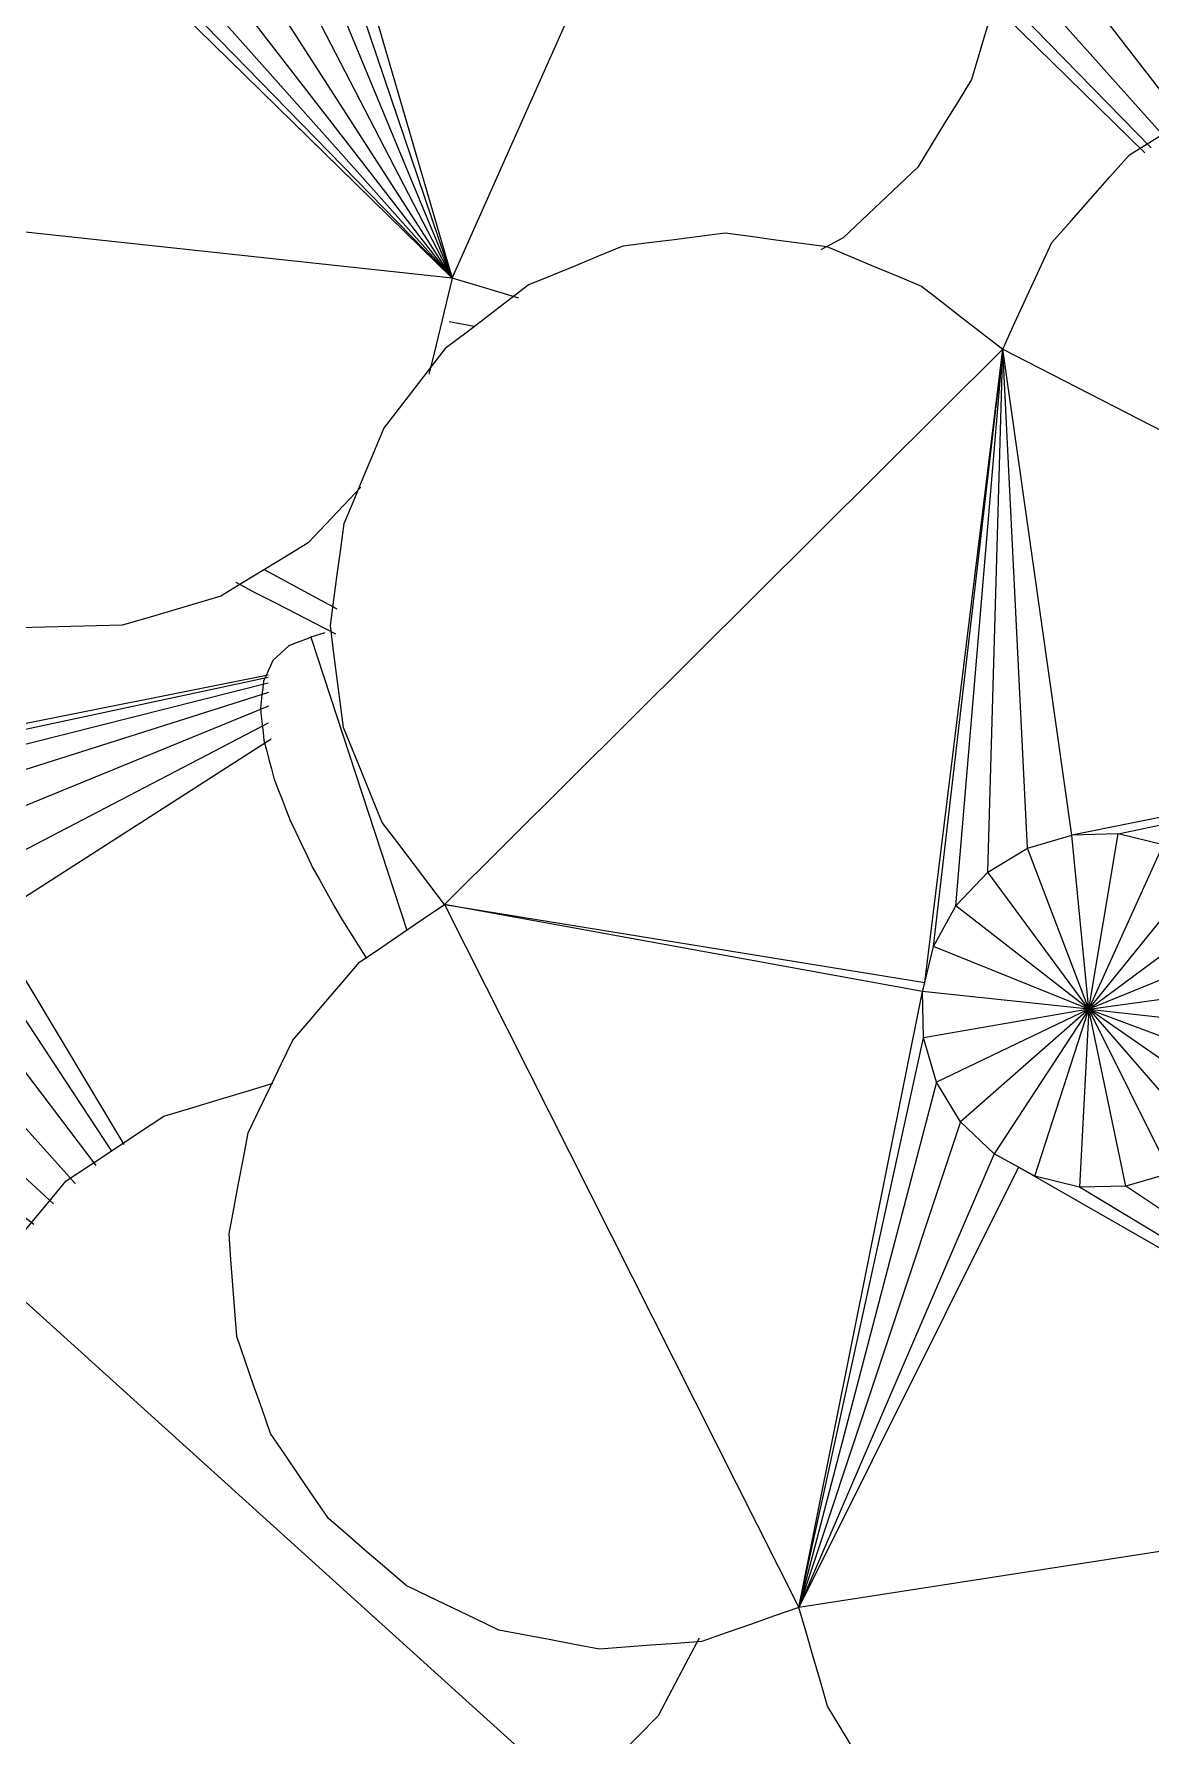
# Model space of a CAD drawing. Header units: metres. Extents: x -18.34 to -13.25, y -25.49 to -16.26.
# Drawn here: x -17.2 to -17.1471, y -21.1677 to -21.0871 of the extents above; entities that cross this region are included whole.
import ezdxf

# ---------------------------------------------------------------- set-up
doc = ezdxf.new("R2010")
doc.units = ezdxf.units.M
doc.layers.add('Importações nas famílias', color=7, linetype='Continuous', lineweight=5)
doc.layers.add('Vegetação', color=7, linetype='Continuous', lineweight=5)

# ---------------------------------------------------------------- blocks, each defined once
blk = doc.blocks.new('Planta_pergolado_12200 - plantas pergolado_skp_Component_12-V763-Pavimento 02 - Executivo')
at = {"layer": 'Importações nas famílias', "color": 9}
for p, q in [((0.394371, 0.016269), (0.390933, 0.014401)), ((0.389575, 0.014993), (0.390508, 0.01549))]:
    blk.add_line(p, q, dxfattribs=at)
at = {"layer": 'Importações nas famílias', "color": 9, "flags": 128}
blk.add_lwpolyline([(0.390508, 0.01549), (0.391455, 0.015975), (0.392402, 0.016459), (0.393349, 0.016944), (0.394296, 0.017428)], dxfattribs=at)
blk = doc.blocks.new('Planta_pergolado_12200 - plantas pergolado_skp_Component_17-V3014-Pavimento 02 - Executivo')
at = {"layer": 'Importações nas famílias', "color": 9}
for p, q in [((0.399812, -0.0006), (0.414979, 0.033425)), ((0.392072, 0.025917), (0.399812, -0.0006)), ((0.399812, -0.0006), (0.391559, 0.023784)), ((0.399812, -0.0006), (0.390512, 0.021858)), ((0.399812, -0.0006), (0.378154, 0.020628)), ((0.399812, -0.0006), (0.389003, 0.020269)), ((0.399812, -0.0006), (0.380714, 0.018971)), ((0.399812, -0.0006), (0.387134, 0.019127)), ((0.399812, -0.0006), (0.382844, 0.018455)), ((0.399812, -0.0006), (0.385033, 0.018508)), ((0.399812, -0.0006), (0.392203, 0.006864)), ((0.399812, -0.0006), (0.362804, 0.003371)), ((0.418319, 0.001311), (0.417252, 0.000733))]:
    blk.add_line(p, q, dxfattribs=at)
at = {"layer": 'Importações nas famílias', "color": 9, "flags": 128}
for points in [[(0.425772, 0.01346), (0.425426, 0.012294), (0.42508, 0.011129), (0.424734, 0.009963), (0.424388, 0.008797)], [(0.424388, 0.008797), (0.423752, 0.007761), (0.423117, 0.006725), (0.422481, 0.00569), (0.421846, 0.004654)], [(0.421846, 0.004654), (0.420964, 0.003818), (0.420083, 0.002982), (0.419201, 0.002147), (0.418319, 0.001311)], [(0.399812, -0.0006), (0.399527, -0.001782), (0.399243, -0.002965), (0.398958, -0.004147), (0.398717, -0.00515)], [(0.402972, -0.001544), (0.40214, -0.001296), (0.400976, -0.000948), (0.399812, -0.0006)], [(0.395497, -0.010501), (0.394679, -0.011362), (0.393842, -0.012243), (0.393005, -0.013124)], [(0.393005, -0.013124), (0.391969, -0.013757), (0.390933, -0.014391), (0.389897, -0.015024), (0.388861, -0.015658)], [(0.388861, -0.015658), (0.387696, -0.016001), (0.386532, -0.016344), (0.385367, -0.016687), (0.384202, -0.01703)], [(0.384202, -0.01703), (0.382988, -0.01706), (0.381774, -0.017089), (0.38056, -0.017118), (0.379346, -0.017148)]]:
    blk.add_lwpolyline(points, dxfattribs=at)
blk = doc.blocks.new('Planta_pergolado_12200 - plantas pergolado_skp_Component_16-V3015-Pavimento 02 - Executivo')
blk.add_blockref('Planta_pergolado_12200 - plantas pergolado_skp_Component_17-V3014-Pavimento 02 - Executivo', (0, 0))
at = {"extrusion": (0, 0, -1), "zscale": -1, "rotation": 180}
blk.add_blockref('Planta_pergolado_12200 - plantas pergolado_skp_Component_12-V763-Pavimento 02 - Executivo', (0, 0), dxfattribs=at)
blk = doc.blocks.new('Planta_pergolado_12200 - plantas pergolado_skp_Component_12-V787-Pavimento 02 - Executivo')
at = {"layer": 'Importações nas famílias', "color": 9}
for p, q in [((0.393132, 0.017598), (0.397673, 0.031452)), ((0.393787, 0.017387), (0.393132, 0.017598))]:
    blk.add_line(p, q, dxfattribs=at)
at = {"layer": 'Importações nas famílias', "color": 9, "flags": 128}
for points in [[(0.394558, 0.030889), (0.394961, 0.031527), (0.395363, 0.032166), (0.395766, 0.032804)], [(0.393213, 0.028491), (0.393549, 0.029091), (0.393885, 0.02969), (0.394222, 0.03029), (0.394558, 0.030889)], [(0.392149, 0.026275), (0.392415, 0.026829), (0.392681, 0.027383), (0.392947, 0.027937), (0.393213, 0.028491)], [(0.391377, 0.024265), (0.39157, 0.024768), (0.391763, 0.02527), (0.391956, 0.025773), (0.392149, 0.026275)], [(0.390906, 0.022484), (0.391024, 0.022929), (0.391141, 0.023375), (0.391259, 0.02382), (0.391377, 0.024265)], [(0.390742, 0.020951), (0.390783, 0.021334), (0.390824, 0.021717), (0.390865, 0.022101), (0.390906, 0.022484)], [(0.390885, 0.019683), (0.390849, 0.02), (0.390813, 0.020317), (0.390778, 0.020634), (0.390742, 0.020951)], [(0.391336, 0.018695), (0.391223, 0.018942), (0.39111, 0.019189), (0.390998, 0.019436), (0.390885, 0.019683)], [(0.392087, 0.017997), (0.391899, 0.018172), (0.391711, 0.018346), (0.391523, 0.018521), (0.391336, 0.018695)], [(0.393132, 0.017598), (0.392871, 0.017698), (0.39261, 0.017798), (0.392349, 0.017897), (0.392087, 0.017997)]]:
    blk.add_lwpolyline(points, dxfattribs=at)
blk = doc.blocks.new('Planta_pergolado_12200 - plantas pergolado_skp_Component_17-V3027-Pavimento 02 - Executivo')
at = {"layer": 'Importações nas famílias', "color": 9}
for p, q in [((0.425865, -0.00396), (0.39945, -0.030237)), ((0.422178, -0.033929), (0.425865, -0.00396)), ((0.422593, -0.032225), (0.425865, -0.00396)), ((0.423645, -0.0303), (0.425865, -0.00396)), ((0.425159, -0.028713), (0.425865, -0.00396)), ((0.425865, -0.00396), (0.458958, -0.020997)), ((0.429133, -0.026956), (0.425865, -0.00396)), ((0.427031, -0.027573), (0.425865, -0.00396)), ((0.458958, -0.020997), (0.429133, -0.026956)), ((0.431323, -0.026906), (0.458958, -0.020997)), ((0.427031, -0.027573), (0.429133, -0.026956)), ((0.431323, -0.026906), (0.429133, -0.026956)), ((0.429943, -0.035201), (0.429133, -0.026956)), ((0.429943, -0.035201), (0.431323, -0.026906)), ((0.433451, -0.027426), (0.431323, -0.026906)), ((0.425159, -0.028713), (0.427031, -0.027573)), ((0.429943, -0.035201), (0.427031, -0.027573)), ((0.429943, -0.035201), (0.433451, -0.027426)), ((0.423645, -0.0303), (0.425159, -0.028713)), ((0.429943, -0.035201), (0.425159, -0.028713)), ((0.429943, -0.035201), (0.435372, -0.028479)), ((0.39945, -0.030237), (0.416218, -0.063512)), ((0.422073, -0.034357), (0.39945, -0.030237)), ((0.39945, -0.030237), (0.422178, -0.033929)), ((0.422593, -0.032225), (0.423645, -0.0303)), ((0.429943, -0.035201), (0.423645, -0.0303)), ((0.429943, -0.035201), (0.436955, -0.029995)), ((0.438093, -0.03187), (0.429943, -0.035201)), ((0.422178, -0.033929), (0.422593, -0.032225)), ((0.429943, -0.035201), (0.422593, -0.032225)), ((0.416218, -0.063512), (0.422073, -0.034357)), ((0.422073, -0.034357), (0.422178, -0.033929)), ((0.429943, -0.035201), (0.422073, -0.034357)), ((0.422122, -0.036551), (0.422073, -0.034357)), ((0.429943, -0.035201), (0.438707, -0.033976)), ((0.429943, -0.035201), (0.422122, -0.036551)), ((0.429943, -0.035201), (0.422736, -0.038658)), ((0.429943, -0.035201), (0.423873, -0.040532)), ((0.429943, -0.035201), (0.425457, -0.042048)), ((0.427378, -0.043102), (0.429943, -0.035201)), ((0.429943, -0.035201), (0.429505, -0.043621)), ((0.429943, -0.035201), (0.438236, -0.038302)), ((0.437184, -0.040227), (0.429943, -0.035201)), ((0.429943, -0.035201), (0.43567, -0.041814)), ((0.433798, -0.042955), (0.429943, -0.035201)), ((0.429943, -0.035201), (0.438756, -0.03617)), ((0.431695, -0.043571), (0.429943, -0.035201)), ((0.416218, -0.063512), (0.422122, -0.036551)), ((0.422736, -0.038658), (0.422122, -0.036551)), ((0.422736, -0.038658), (0.416218, -0.063512)), ((0.423873, -0.040532), (0.422736, -0.038658)), ((0.423873, -0.040532), (0.416218, -0.063512)), ((0.425457, -0.042048), (0.423873, -0.040532)), ((0.425457, -0.042048), (0.416218, -0.063512)), ((0.426608, -0.04268), (0.416218, -0.063512)), ((0.426608, -0.04268), (0.425457, -0.042048)), ((0.427378, -0.043102), (0.426608, -0.04268)), ((0.452996, -0.057802), (0.426608, -0.04268)), ((0.429505, -0.043621), (0.427378, -0.043102)), ((0.433798, -0.042955), (0.431695, -0.043571)), ((0.431695, -0.043571), (0.429505, -0.043621)), ((0.452996, -0.057802), (0.429505, -0.043621)), ((0.452996, -0.057802), (0.431695, -0.043571)), ((0.452996, -0.057802), (0.416218, -0.063512))]:
    blk.add_line(p, q, dxfattribs=at)
at = {"layer": 'Importações nas famílias', "color": 9, "flags": 128}
for points in [[(0.43186, 0.005232), (0.433039, 0.005959), (0.434219, 0.006687), (0.435398, 0.007415), (0.436577, 0.008143)], [(0.428185, 0.001079), (0.429104, 0.002117), (0.430023, 0.003155), (0.430941, 0.004193), (0.43186, 0.005232)], [(0.403416, -0.000924), (0.404539, -0.000462), (0.405663, 0), (0.406787, 0.000462), (0.40791, 0.000924)], [(0.40791, 0.000924), (0.409115, 0.001079), (0.410319, 0.001234), (0.411524, 0.001388), (0.412728, 0.001543)], [(0.412728, 0.001543), (0.413932, 0.00138), (0.415135, 0.001218), (0.416338, 0.001055), (0.417542, 0.000892)], [(0.417542, 0.000892), (0.418662, 0.000423), (0.419782, -0.000047), (0.420902, -0.000516), (0.422022, -0.000985)], [(0.425865, -0.00396), (0.426445, -0.002701), (0.427025, -0.001441), (0.427605, -0.000181), (0.428185, 0.001079)], [(0.399551, -0.003873), (0.400517, -0.003136), (0.401483, -0.002398), (0.402449, -0.001661), (0.403416, -0.000924)], [(0.422022, -0.000985), (0.422983, -0.001729), (0.423943, -0.002473), (0.424904, -0.003217), (0.425865, -0.00396)], [(0.396579, -0.007724), (0.397322, -0.006762), (0.398065, -0.005799), (0.398808, -0.004836), (0.399551, -0.003873)], [(0.394703, -0.012214), (0.395172, -0.011092), (0.395641, -0.009969), (0.39611, -0.008847), (0.396579, -0.007724)], [(0.394051, -0.017037), (0.394214, -0.015831), (0.394377, -0.014625), (0.39454, -0.01342), (0.394703, -0.012214)], [(0.394666, -0.021864), (0.394512, -0.020657), (0.394358, -0.01945), (0.394205, -0.018244), (0.394051, -0.017037)], [(0.396508, -0.026366), (0.396048, -0.02524), (0.395587, -0.024115), (0.395127, -0.022989), (0.394666, -0.021864)], [(0.39945, -0.030237), (0.398715, -0.029269), (0.397979, -0.028301), (0.397244, -0.027334), (0.396508, -0.026366)], [(0.395437, -0.03298), (0.39644, -0.032294), (0.397443, -0.031608), (0.398447, -0.030922), (0.39945, -0.030237)], [(0.392268, -0.03667), (0.39306, -0.035747), (0.393852, -0.034825), (0.394644, -0.033902), (0.395437, -0.03298)], [(0.39016, -0.041055), (0.390687, -0.039959), (0.391214, -0.038862), (0.391741, -0.037766), (0.392268, -0.03667)], [(0.389257, -0.045837), (0.389483, -0.044642), (0.389708, -0.043446), (0.389934, -0.042251), (0.39016, -0.041055)], [(0.389619, -0.05069), (0.389529, -0.049477), (0.389438, -0.048264), (0.389347, -0.04705), (0.389257, -0.045837)], [(0.391223, -0.055283), (0.390822, -0.054134), (0.390421, -0.052986), (0.39002, -0.051838), (0.389619, -0.05069)], [(0.393959, -0.059302), (0.393275, -0.058297), (0.392591, -0.057292), (0.391907, -0.056287), (0.391223, -0.055283)], [(0.397641, -0.062475), (0.39672, -0.061682), (0.3958, -0.060889), (0.39488, -0.060095), (0.393959, -0.059302)], [(0.402017, -0.064585), (0.400923, -0.064057), (0.399829, -0.06353), (0.398735, -0.063002), (0.397641, -0.062475)], [(0.416218, -0.063512), (0.415072, -0.063915), (0.413926, -0.064317), (0.41278, -0.064719), (0.411633, -0.065122)], [(0.41758, -0.068183), (0.41724, -0.067015), (0.416899, -0.065848), (0.416559, -0.06468), (0.416218, -0.063512)], [(0.406789, -0.065487), (0.405596, -0.065262), (0.404403, -0.065036), (0.40321, -0.06481), (0.402017, -0.064585)], [(0.411633, -0.065122), (0.410422, -0.065213), (0.409211, -0.065304), (0.408, -0.065396), (0.406789, -0.065487)], [(0.420102, -0.072341), (0.419472, -0.071301), (0.418841, -0.070262), (0.418211, -0.069222), (0.41758, -0.068183)]]:
    blk.add_lwpolyline(points, dxfattribs=at)
blk = doc.blocks.new('Planta_pergolado_12200 - plantas pergolado_skp_Component_16-V3028-Pavimento 02 - Executivo')
blk.add_blockref('Planta_pergolado_12200 - plantas pergolado_skp_Component_17-V3027-Pavimento 02 - Executivo', (0, 0))
at = {"extrusion": (0, 0, -1), "zscale": -1, "rotation": 180}
blk.add_blockref('Planta_pergolado_12200 - plantas pergolado_skp_Component_12-V787-Pavimento 02 - Executivo', (0, 0), dxfattribs=at)
blk = doc.blocks.new('Planta_pergolado_12200 - plantas pergolado_skp_Component_17-V3031-Pavimento 02 - Executivo')
at = {"layer": 'Importações nas famílias', "color": 9}
for p, q in [((0.432636, 0.052087), (0.421999, 0.045961)), ((0.422522, 0.026711), (0.432636, 0.052087)), ((0.42266, 0.02652), (0.432636, 0.052087)), ((0.423743, 0.027017), (0.432636, 0.052087)), ((0.425612, 0.02816), (0.432636, 0.052087)), ((0.427713, 0.028779), (0.432636, 0.052087)), ((0.429903, 0.028832), (0.432636, 0.052087)), ((0.432636, 0.052087), (0.460269, 0.027088)), ((0.425612, 0.02816), (0.427713, 0.028779)), ((0.427713, 0.028779), (0.429903, 0.028832)), ((0.428551, 0.020337), (0.427713, 0.028779)), ((0.428551, 0.020337), (0.429903, 0.028832)), ((0.428551, 0.020337), (0.432032, 0.028315)), ((0.460269, 0.027088), (0.429903, 0.028832)), ((0.432032, 0.028315), (0.429903, 0.028832)), ((0.433956, 0.027264), (0.432032, 0.028315)), ((0.432032, 0.028315), (0.460269, 0.027088)), ((0.423743, 0.027017), (0.425612, 0.02816)), ((0.428551, 0.020337), (0.425612, 0.02816)), ((0.422818, 0.026043), (0.423743, 0.027017)), ((0.428551, 0.020337), (0.423743, 0.027017)), ((0.428551, 0.020337), (0.433956, 0.027264)), ((0.435544, 0.025751), (0.433956, 0.027264)), ((0.433956, 0.027264), (0.460269, 0.027088)), ((0.460269, 0.027088), (0.435544, 0.025751)), ((0.460269, 0.027088), (0.436687, 0.023878)), ((0.437307, 0.021773), (0.460269, 0.027088)), ((0.437362, 0.019579), (0.460269, 0.027088)), ((0.451622, 0.007688), (0.460269, 0.027088)), ((0.428551, 0.020337), (0.435544, 0.025751)), ((0.436687, 0.023878), (0.435544, 0.025751)), ((0.428551, 0.020337), (0.424104, 0.023921)), ((0.428551, 0.020337), (0.436687, 0.023878)), ((0.437182, 0.022196), (0.436687, 0.023878)), ((0.428551, 0.020337), (0.424869, 0.02192)), ((0.437307, 0.021773), (0.428551, 0.020337)), ((0.437182, 0.022196), (0.437307, 0.021773)), ((0.437307, 0.021773), (0.437362, 0.019579)), ((0.428551, 0.020337), (0.425284, 0.020765)), ((0.428551, 0.020337), (0.425423, 0.019873)), ((0.428551, 0.020337), (0.425518, 0.018962)), ((0.428551, 0.020337), (0.425633, 0.017861)), ((0.425801, 0.016245), (0.428551, 0.020337)), ((0.428551, 0.020337), (0.426004, 0.012633)), ((0.428133, 0.012117), (0.428551, 0.020337)), ((0.428551, 0.020337), (0.435802, 0.01552)), ((0.434293, 0.013931), (0.428551, 0.020337)), ((0.428551, 0.020337), (0.432424, 0.012789)), ((0.430323, 0.01217), (0.428551, 0.020337)), ((0.428551, 0.020337), (0.436849, 0.017446)), ((0.428551, 0.020337), (0.437362, 0.019579)), ((0.437362, 0.019579), (0.436849, 0.017446)), ((0.437362, 0.019579), (0.440453, 0.008988)), ((0.436849, 0.017446), (0.435802, 0.01552)), ((0.439739, 0.008908), (0.436849, 0.017446)), ((0.435802, 0.01552), (0.434293, 0.013931)), ((0.438667, 0.0086), (0.435802, 0.01552)), ((0.434293, 0.013931), (0.433173, 0.013246)), ((0.437348, 0.008033), (0.434293, 0.013931)), ((0.426004, 0.012633), (0.425374, 0.012977)), ((0.433173, 0.013246), (0.432424, 0.012789)), ((0.432595, 0.005321), (0.425294, 0.012477)), ((0.428133, 0.012117), (0.426004, 0.012633)), ((0.432894, 0.005572), (0.426004, 0.012633)), ((0.430323, 0.01217), (0.428133, 0.012117)), ((0.433595, 0.005983), (0.428133, 0.012117)), ((0.432424, 0.012789), (0.430323, 0.01217)), ((0.434478, 0.006798), (0.430323, 0.01217)), ((0.435885, 0.007404), (0.432424, 0.012789)), ((0.400863, -0.002891), (0.399669, -0.002667)), ((0.463609, -0.005027), (0.462541, -0.005605))]:
    blk.add_line(p, q, dxfattribs=at)
at = {"layer": 'Importações nas famílias', "color": 9, "flags": 128}
for points in [[(0.417063, 0.061368), (0.417733, 0.061278), (0.418937, 0.061117), (0.420141, 0.060956), (0.421345, 0.060795)], [(0.421345, 0.060795), (0.422466, 0.060327), (0.423588, 0.059859), (0.424709, 0.059391), (0.425831, 0.058923)], [(0.44078, 0.059422), (0.442105, 0.059821), (0.443431, 0.06022), (0.444757, 0.060619), (0.446083, 0.061018)], [(0.446083, 0.061018), (0.447467, 0.061016), (0.448852, 0.061014), (0.450236, 0.061012), (0.451621, 0.061009)], [(0.451621, 0.061009), (0.452946, 0.060606), (0.454272, 0.060203), (0.455597, 0.0598), (0.456922, 0.059396)], [(0.425831, 0.058923), (0.426794, 0.058181), (0.427756, 0.057438), (0.428719, 0.056696), (0.429682, 0.055954)], [(0.436166, 0.056358), (0.437319, 0.057124), (0.438473, 0.05789), (0.439626, 0.058656), (0.44078, 0.059422)], [(0.456922, 0.059396), (0.458075, 0.058627), (0.459227, 0.057857), (0.46038, 0.057087), (0.461533, 0.056317)], [(0.429682, 0.055954), (0.43042, 0.054987), (0.431159, 0.05402), (0.431897, 0.053054), (0.432636, 0.052087)], [(0.432636, 0.052087), (0.433518, 0.053155), (0.434401, 0.054223), (0.435283, 0.05529), (0.436166, 0.056358)], [(0.461533, 0.056317), (0.462414, 0.055247), (0.463296, 0.054176), (0.464177, 0.053106), (0.465059, 0.052035)], [(0.465059, 0.052035), (0.465594, 0.050755), (0.466129, 0.049476), (0.466664, 0.048196), (0.467199, 0.046916)], [(0.467199, 0.046916), (0.467342, 0.045536), (0.467485, 0.044156), (0.467628, 0.042777), (0.467771, 0.041397)], [(0.467771, 0.041397), (0.46751, 0.040035), (0.467248, 0.038673), (0.466987, 0.037312), (0.466725, 0.03595)], [(0.466725, 0.03595), (0.466082, 0.034722), (0.465438, 0.033495), (0.464795, 0.032268), (0.464151, 0.03104)], [(0.464151, 0.03104), (0.463181, 0.030052), (0.46221, 0.029064), (0.46124, 0.028076), (0.460269, 0.027088)], [(0.460269, 0.027088), (0.461304, 0.02645), (0.462339, 0.025812), (0.463374, 0.025174), (0.464409, 0.024537)], [(0.464409, 0.024537), (0.465244, 0.023653), (0.466079, 0.022769), (0.466914, 0.021885), (0.467749, 0.021001)], [(0.467749, 0.021001), (0.468328, 0.01993), (0.468906, 0.01886), (0.469485, 0.01779), (0.470063, 0.01672)], [(0.470063, 0.01672), (0.470346, 0.015536), (0.470628, 0.014353), (0.470911, 0.013169), (0.471193, 0.011986)], [(0.471193, 0.011986), (0.47116, 0.01077), (0.471127, 0.009554), (0.471094, 0.008338), (0.471061, 0.007122)], [(0.471061, 0.007122), (0.470715, 0.005956), (0.470369, 0.004791), (0.470024, 0.003625), (0.469678, 0.002459)], [(0.469678, 0.002459), (0.469042, 0.001423), (0.468407, 0.000388), (0.467771, -0.000648), (0.467136, -0.001684)], [(0.467136, -0.001684), (0.466254, -0.00252), (0.465372, -0.003356), (0.464491, -0.004191), (0.463609, -0.005027)]]:
    blk.add_lwpolyline(points, dxfattribs=at)
blk = doc.blocks.new('Planta_pergolado_12200 - plantas pergolado_skp_Component_16-V3032-Pavimento 02 - Executivo')
blk.add_blockref('Planta_pergolado_12200 - plantas pergolado_skp_Component_17-V3031-Pavimento 02 - Executivo', (0, 0))
blk = doc.blocks.new('Planta_pergolado_12200 - plantas pergolado_skp_Component_17-V3038-Pavimento 02 - Executivo')
at = {"layer": 'Importações nas famílias', "color": 9}
for p, q in [((0.362189, -0.003805), (0.338645, -0.027226)), ((0.363838, -0.010878), (0.364446, -0.005935)), ((0.363914, -0.010848), (0.364482, -0.005935)), ((0.364237, -0.010717), (0.364625, -0.006108)), ((0.364786, -0.01055), (0.364895, -0.006717)), ((0.365524, -0.010343), (0.365401, -0.007858)), ((0.366367, -0.010147), (0.366208, -0.009031)), ((0.391112, -0.019393), (0.368957, -0.02382)), ((0.370518, -0.023895), (0.391113, -0.019491)), ((0.372646, -0.024415), (0.391115, -0.01976)), ((0.391118, -0.020218), (0.374567, -0.025468)), ((0.391123, -0.020861), (0.37615, -0.026984)), ((0.377288, -0.028859), (0.391129, -0.021646)), ((0.377902, -0.030965), (0.391251, -0.022409)), ((0.370518, -0.023895), (0.368998, -0.02393)), ((0.369996, -0.027036), (0.370518, -0.023895)), ((0.372646, -0.024415), (0.370518, -0.023895)), ((0.370416, -0.029357), (0.372646, -0.024415)), ((0.374567, -0.025468), (0.372646, -0.024415)), ((0.37032, -0.030727), (0.374567, -0.025468)), ((0.37615, -0.026984), (0.374567, -0.025468)), ((0.338645, -0.027226), (0.347671, -0.045137)), ((0.346617, -0.028678), (0.338645, -0.027226)), ((0.338645, -0.027226), (0.346673, -0.02853)), ((0.370262, -0.031355), (0.37615, -0.026984)), ((0.377059, -0.028482), (0.37615, -0.026984)), ((0.358614, -0.030863), (0.348038, -0.028937)), ((0.348353, -0.028803), (0.358492, -0.03045)), ((0.377288, -0.028859), (0.370227, -0.031745)), ((0.377059, -0.028482), (0.377288, -0.028859)), ((0.377288, -0.028859), (0.377902, -0.030965)), ((0.370557, -0.031992), (0.377902, -0.030965)), ((0.377902, -0.030965), (0.377951, -0.033159)), ((0.377902, -0.030965), (0.384277, -0.041596)), ((0.370572, -0.032348), (0.377951, -0.033159)), ((0.370588, -0.032732), (0.377431, -0.035291)), ((0.376379, -0.037217), (0.370609, -0.033211)), ((0.377951, -0.033159), (0.377431, -0.035291)), ((0.383718, -0.04192), (0.377951, -0.033159)), ((0.370639, -0.033923), (0.374865, -0.038803)), ((0.372993, -0.039944), (0.370699, -0.035329)), ((0.377431, -0.035291), (0.376379, -0.037217)), ((0.382962, -0.042598), (0.377431, -0.035291)), ((0.35982, -0.038556), (0.36037, -0.035821)), ((0.360219, -0.038556), (0.360663, -0.036526)), ((0.376379, -0.037217), (0.375471, -0.038168)), ((0.381999, -0.043463), (0.376379, -0.037217)), ((0.36135, -0.037862), (0.361168, -0.038558)), ((0.375471, -0.038168), (0.374865, -0.038803)), ((0.37089, -0.04056), (0.370517, -0.038776)), ((0.374865, -0.038803), (0.372993, -0.039944)), ((0.380943, -0.044412), (0.374865, -0.038803)), ((0.372993, -0.039944), (0.37089, -0.04056)), ((0.380027, -0.045384), (0.372993, -0.039944)), ((0.37089, -0.04056), (0.370302, -0.040574)), ((0.379223, -0.046127), (0.37089, -0.04056)), ((0.378762, -0.046684), (0.375719, -0.044847)), ((0.378531, -0.046963), (0.37674, -0.045937))]:
    blk.add_line(p, q, dxfattribs=at)
at = {"layer": 'Importações nas famílias', "color": 9, "flags": 128}
for points in [[(0.347105, 0.003935), (0.34831, 0.00409), (0.349514, 0.004244), (0.350719, 0.004399), (0.351923, 0.004554)], [(0.342611, 0.002087), (0.343734, 0.002549), (0.344858, 0.003011), (0.345982, 0.003473), (0.347105, 0.003935)], [(0.338746, -0.000862), (0.339712, -0.000125), (0.340678, 0.000612), (0.341644, 0.00135), (0.342611, 0.002087)], [(0.336517, -0.003751), (0.33726, -0.002788), (0.338003, -0.001825), (0.338746, -0.000862)], [(0.333246, -0.014026), (0.333409, -0.01282), (0.333572, -0.011615), (0.333735, -0.010409)], [(0.333861, -0.018853), (0.333707, -0.017646), (0.333554, -0.016439), (0.3334, -0.015233), (0.333246, -0.014026)], [(0.335703, -0.023355), (0.335243, -0.02223), (0.334782, -0.021104), (0.334322, -0.019978), (0.333861, -0.018853)], [(0.338645, -0.027226), (0.33791, -0.026258), (0.337174, -0.02529), (0.336439, -0.024323), (0.335703, -0.023355)], [(0.334632, -0.029969), (0.335635, -0.029283), (0.336638, -0.028597), (0.337642, -0.027912), (0.338645, -0.027226)], [(0.331463, -0.033659), (0.332255, -0.032736), (0.333047, -0.031814), (0.33384, -0.030891), (0.334632, -0.029969)], [(0.329461, -0.037824), (0.329882, -0.036948), (0.330409, -0.035852), (0.330936, -0.034755), (0.331463, -0.033659)], [(0.328452, -0.042826), (0.328678, -0.041631), (0.328903, -0.040435), (0.329129, -0.03924)], [(0.328814, -0.047679), (0.328724, -0.046466), (0.328633, -0.045253), (0.328542, -0.04404), (0.328452, -0.042826)], [(0.330418, -0.052272), (0.330017, -0.051124), (0.329616, -0.049975), (0.329215, -0.048827), (0.328814, -0.047679)], [(0.333154, -0.056291), (0.33247, -0.055287), (0.331786, -0.054282), (0.331102, -0.053277), (0.330418, -0.052272)], [(0.336836, -0.059464), (0.335915, -0.058671), (0.334995, -0.057878), (0.334075, -0.057085), (0.333154, -0.056291)], [(0.340118, -0.061046), (0.339024, -0.060519), (0.33793, -0.059992), (0.336836, -0.059464)]]:
    blk.add_lwpolyline(points, dxfattribs=at)
blk = doc.blocks.new('Planta_pergolado_12200 - plantas pergolado_skp_Component_16-V3039-Pavimento 02 - Executivo')
blk.add_blockref('Planta_pergolado_12200 - plantas pergolado_skp_Component_17-V3038-Pavimento 02 - Executivo', (0, 0))
blk = doc.blocks.new('Planta_pergolado_12200 - plantas pergolado_skp_-V3068-Pavimento 02 - Executivo')
for name in ['Planta_pergolado_12200 - plantas pergolado_skp_Component_16-V3015-Pavimento 02 - Executivo', 'Planta_pergolado_12200 - plantas pergolado_skp_Component_16-V3032-Pavimento 02 - Executivo', 'Planta_pergolado_12200 - plantas pergolado_skp_Component_16-V3028-Pavimento 02 - Executivo', 'Planta_pergolado_12200 - plantas pergolado_skp_Component_16-V3039-Pavimento 02 - Executivo']:
    blk.add_blockref(name, (0, 0))
blk = doc.blocks.new('Planta_pergolado_12200 - plantas pergolado_skp_-V3129-Pavimento 02 - Executivo')
blk.add_blockref('Planta_pergolado_12200 - plantas pergolado_skp_-V3068-Pavimento 02 - Executivo', (0, 0))
blk = doc.blocks.new('Planta_pergolado_12200 - plantas pergolado_skp_Component_17-V3183-Pavimento 02 - Executivo')
at = {"layer": 'Importações nas famílias', "color": 9}
blk.add_line((0.378007, -0.047594), (0.405668, -0.072594), dxfattribs=at)
at = {"layer": 'Importações nas famílias', "color": 9, "flags": 128}
for points in [[(0.386173, -0.040259), (0.387502, -0.03986), (0.38883, -0.039461), (0.390159, -0.039062), (0.39135, -0.038704)], [(0.381548, -0.043323), (0.382705, -0.042557), (0.383861, -0.041791), (0.385017, -0.041025), (0.386173, -0.040259)], [(0.378007, -0.047594), (0.378893, -0.046526), (0.379778, -0.045459), (0.380663, -0.044391), (0.381548, -0.043323)], [(0.411499, -0.064959), (0.410853, -0.066186), (0.410207, -0.067414), (0.409561, -0.068641)], [(0.409561, -0.068641), (0.408588, -0.069629), (0.407615, -0.070618), (0.406641, -0.071606), (0.405668, -0.072594)]]:
    blk.add_lwpolyline(points, dxfattribs=at)
blk = doc.blocks.new('Planta_pergolado_12200 - plantas pergolado_skp_Component_16-V3184-Pavimento 02 - Executivo')
blk.add_blockref('Planta_pergolado_12200 - plantas pergolado_skp_Component_17-V3183-Pavimento 02 - Executivo', (0, 0))
blk = doc.blocks.new('Planta_pergolado_12200 - plantas pergolado_skp_-V3213-Pavimento 02 - Executivo')
blk.add_blockref('Planta_pergolado_12200 - plantas pergolado_skp_Component_16-V3184-Pavimento 02 - Executivo', (0, 0))
blk = doc.blocks.new('Planta_pergolado_12200 - plantas pergolado_skp_-V3374-Pavimento 02 - Executivo')
blk.add_blockref('Planta_pergolado_12200 - plantas pergolado_skp_-V3213-Pavimento 02 - Executivo', (0, 0))
blk = doc.blocks.new('Planta_pergolado_12200 - Planta_pergolado_12200-3075656-Pavimento 02 - Executivo')
for name in ['Planta_pergolado_12200 - plantas pergolado_skp_-V3374-Pavimento 02 - Executivo', 'Planta_pergolado_12200 - plantas pergolado_skp_-V3129-Pavimento 02 - Executivo']:
    blk.add_blockref(name, (0, 0))

msp = doc.modelspace()

# ---------------------------------------------------------------- block references
at = {"layer": 'Vegetação', "color": 9}
msp.add_blockref('Planta_pergolado_12200 - Planta_pergolado_12200-3075656-Pavimento 02 - Executivo', (-17.58, -21.09809), dxfattribs=at)

doc.saveas('drawing.dxf')
